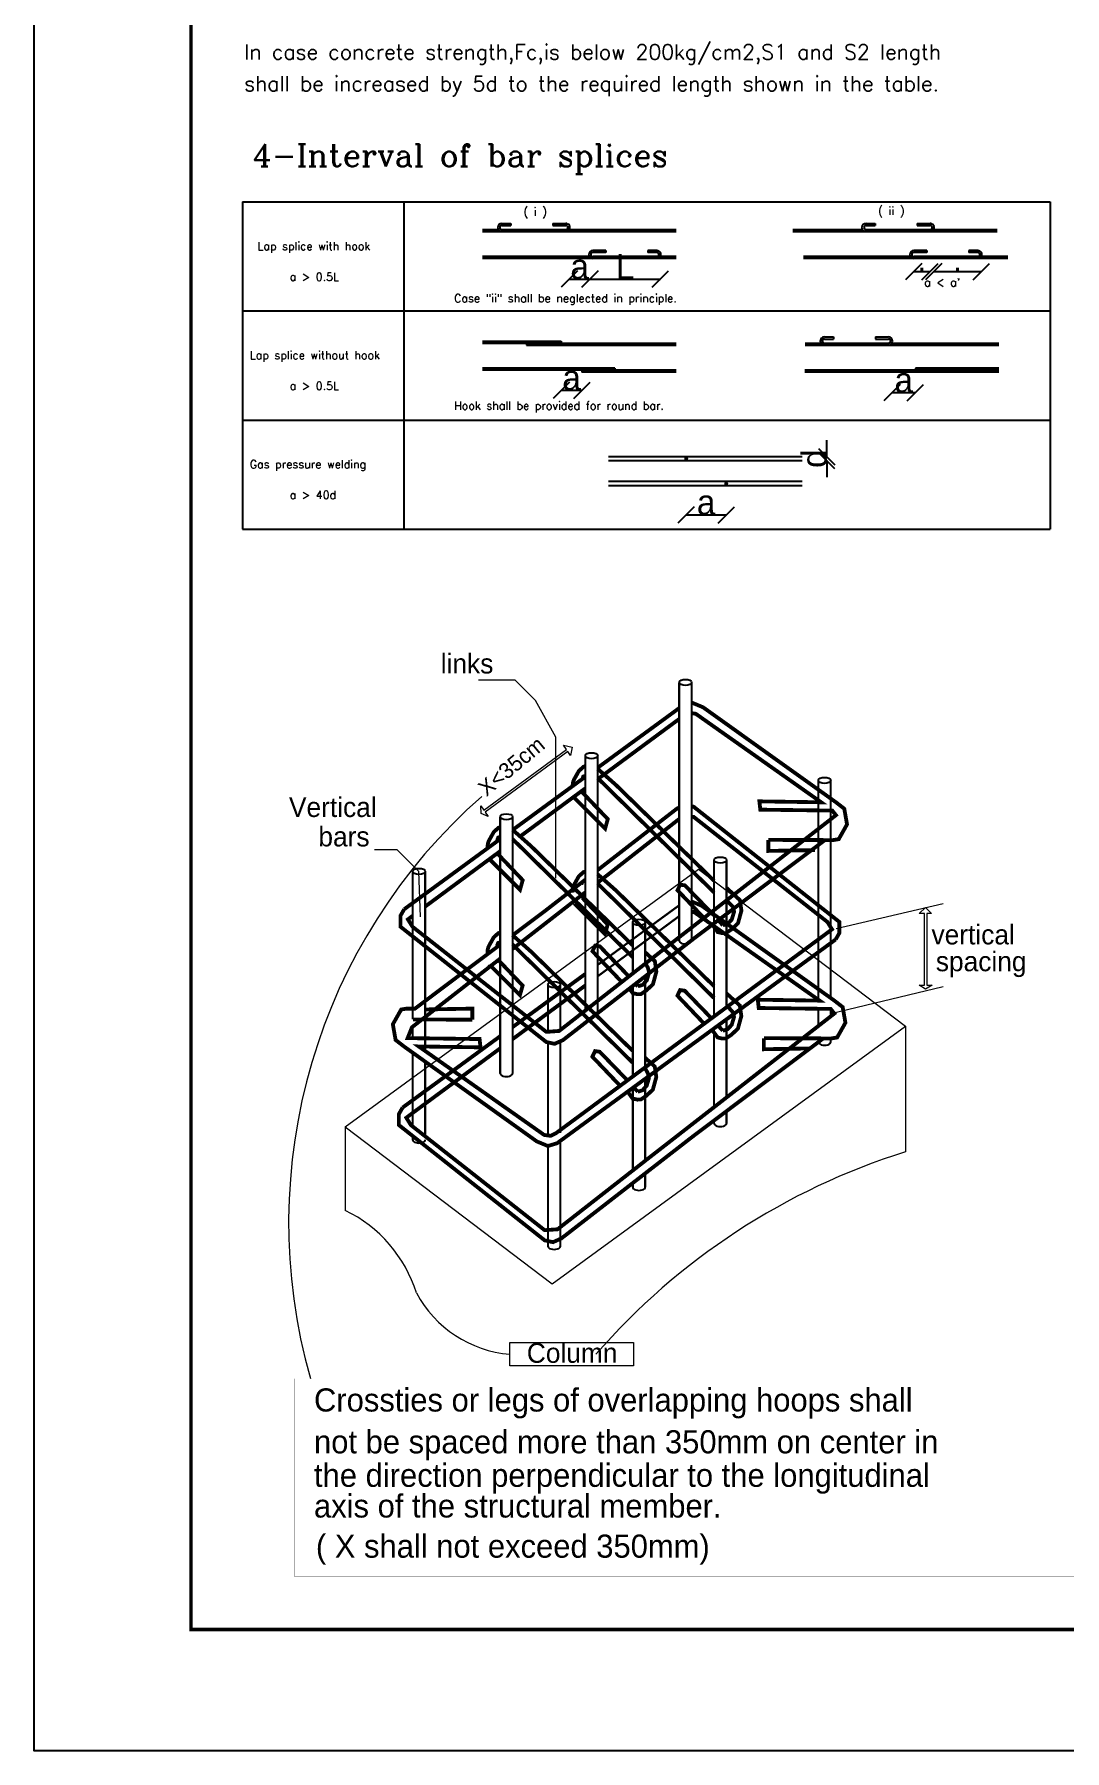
# Model space of a CAD drawing. Extents: x 166525 to 167198, y 178739 to 179747.
# Drawn here: x 167044.24 to 167054.55, y 179482.47 to 179499.63 of the extents above; entities that cross this region are included whole.
import ezdxf

# ---------------------------------------------------------------- set-up
doc = ezdxf.new("R2010")
doc.units = 0
doc.header["$MEASUREMENT"] = 0
doc.linetypes.add('AUSGEZOGEN', pattern=[0])
doc.layers.get('0').update_dxf_attribs({"linetype": 'CONTINUOUS'})
doc.layers.get('DEFPOINTS').update_dxf_attribs({"linetype": 'CONTINUOUS'})
for name, color, linetype in [('1', 7, 'CONTINUOUS'), ('CL', 7, 'AUSGEZOGEN'), ('COVER', 7, 'CONTINUOUS'), ('FRAM-TXT', 4, 'CONTINUOUS'), ('MHATCH', 8, 'CONTINUOUS'), ('outdim', 42, 'CONTINUOUS'), ('REBARS', 2, 'CONTINUOUS'), ('Steel', 2, 'CONTINUOUS'), ('TEXT', 7, 'CONTINUOUS')]:
    doc.layers.add(name, color=color, linetype=linetype)
doc.layers.add('LINE', color=8, linetype='CONTINUOUS', lineweight=9)
doc.layers.add('STIRRUP', color=1, linetype='CONTINUOUS', lineweight=25)
doc.styles.add('ROMANC', font='romanc', dxfattribs={"height": 30})
doc.styles.add('ROMANS', font='romans.shx')
doc.dimstyles.new('mais 1-100 plan', dxfattribs={"dimtxt": 0.25, "dimasz": 0.1635, "dimexe": 0.18, "dimexo": 0.0625, "dimgap": 0, "dimtad": 1, "dimzin": 0, "dimdsep": 46, "dimtxsty": 'Standard', "dimblk": 'OBLIQUE', "dimcen": 0, "dimse1": 1, "dimse2": 1, "dimclrd": 8, "dimclrt": 4, "dimadec": 0, "dimazin": 0, "dimtfac": 1, "dimtix": 1, "dimtofl": 0, "dimtmove": 0, "dimatfit": 3, "dimldrblk": 'OBLIQUE', "dimfxl": 0.18, "dimtolj": 1, "dimtzin": 0, "dimarcsym": 0})

# ---------------------------------------------------------------- blocks, each defined once
blk = doc.blocks.new('_OBLIQUE')
at = {"color": 0, "linetype": 'ByBlock'}
blk.add_line((-0.5, -0.5), (0.5, 0.5), dxfattribs=at)
blk = doc.blocks.new('*D1451')
at = {"color": 8, "linetype": 'Continuous', "lineweight": -2, "transparency": 16777216}
blk.add_line((167049.801, 179497.186), (167050.505, 179497.186), dxfattribs=at)
at = {"layer": 'DEFPOINTS', "color": 0, "linetype": 'Continuous', "transparency": 16777216}
for p in [(167049.801, 179497.349), (167050.505, 179497.299), (167050.505, 179497.186)]:
    blk.add_point(p, dxfattribs=at)
at = {"color": 8, "linetype": 'Continuous', "lineweight": -2, "transparency": 16777216, "xscale": 0.1635000000000001, "yscale": 0.1635000000000001, "zscale": 0.1635000000000001, "rotation": 180}
blk.add_blockref('_OBLIQUE', (167049.801, 179497.186), dxfattribs=at)
at = {"color": 8, "linetype": 'Continuous', "lineweight": -2, "transparency": 16777216, "xscale": 0.1635000000000001, "yscale": 0.1635000000000001, "zscale": 0.1635000000000001}
blk.add_blockref('_OBLIQUE', (167050.505, 179497.186), dxfattribs=at)
at = {"color": 4, "linetype": 'Continuous', "transparency": 16777216, "insert": (167050.153, 179497.311), "char_height": 0.25, "attachment_point": 5}
blk.add_mtext('\\A1;{L}', dxfattribs=at)
blk = doc.blocks.new('*D1452')
at = {"color": 8, "linetype": 'Continuous', "lineweight": -2, "transparency": 16777216}
blk.add_line((167049.514, 179496.075), (167049.72, 179496.075), dxfattribs=at)
at = {"layer": 'DEFPOINTS', "color": 0, "linetype": 'Continuous', "transparency": 16777216}
for p in [(167049.514, 179496.459), (167049.72, 179496.238), (167049.72, 179496.075)]:
    blk.add_point(p, dxfattribs=at)
at = {"color": 8, "linetype": 'Continuous', "lineweight": -2, "transparency": 16777216, "xscale": 0.1635000000000001, "yscale": 0.1635000000000001, "zscale": 0.1635000000000001, "rotation": 180}
blk.add_blockref('_OBLIQUE', (167049.514, 179496.075), dxfattribs=at)
at = {"color": 8, "linetype": 'Continuous', "lineweight": -2, "transparency": 16777216, "xscale": 0.1635000000000001, "yscale": 0.1635000000000001, "zscale": 0.1635000000000001}
blk.add_blockref('_OBLIQUE', (167049.72, 179496.075), dxfattribs=at)
at = {"color": 4, "linetype": 'Continuous', "transparency": 16777216, "insert": (167049.617, 179496.2), "char_height": 0.25, "attachment_point": 5}
blk.add_mtext('\\A1;{a}', dxfattribs=at)
blk = doc.blocks.new('*D1453')
at = {"color": 8, "linetype": 'Continuous', "lineweight": -2, "transparency": 16777216}
blk.add_line((167049.595, 179497.186), (167049.801, 179497.186), dxfattribs=at)
at = {"layer": 'DEFPOINTS', "color": 0, "linetype": 'Continuous', "transparency": 16777216}
for p in [(167049.595, 179497.57), (167049.801, 179497.349), (167049.801, 179497.186)]:
    blk.add_point(p, dxfattribs=at)
at = {"color": 8, "linetype": 'Continuous', "lineweight": -2, "transparency": 16777216, "xscale": 0.1635000000000001, "yscale": 0.1635000000000001, "zscale": 0.1635000000000001, "rotation": 180}
blk.add_blockref('_OBLIQUE', (167049.595, 179497.186), dxfattribs=at)
at = {"color": 8, "linetype": 'Continuous', "lineweight": -2, "transparency": 16777216, "xscale": 0.1635000000000001, "yscale": 0.1635000000000001, "zscale": 0.1635000000000001}
blk.add_blockref('_OBLIQUE', (167049.801, 179497.186), dxfattribs=at)
at = {"color": 4, "linetype": 'Continuous', "transparency": 16777216, "insert": (167049.698, 179497.311), "char_height": 0.25, "attachment_point": 5}
blk.add_mtext('\\A1;{a}', dxfattribs=at)
blk = doc.blocks.new('*D1454')
at = {"color": 8, "linetype": 'Continuous', "lineweight": -2, "transparency": 16777216}
blk.add_line((167050.763, 179494.828), (167051.164, 179494.828), dxfattribs=at)
at = {"layer": 'DEFPOINTS', "color": 0, "linetype": 'Continuous', "transparency": 16777216}
for p in [(167050.763, 179495.299), (167051.164, 179495.048), (167051.164, 179494.828)]:
    blk.add_point(p, dxfattribs=at)
at = {"color": 8, "linetype": 'Continuous', "lineweight": -2, "transparency": 16777216, "xscale": 0.1635000000000001, "yscale": 0.1635000000000001, "zscale": 0.1635000000000001, "rotation": 180}
blk.add_blockref('_OBLIQUE', (167050.763, 179494.828), dxfattribs=at)
at = {"color": 8, "linetype": 'Continuous', "lineweight": -2, "transparency": 16777216, "xscale": 0.1635000000000001, "yscale": 0.1635000000000001, "zscale": 0.1635000000000001}
blk.add_blockref('_OBLIQUE', (167051.164, 179494.828), dxfattribs=at)
at = {"color": 4, "linetype": 'Continuous', "transparency": 16777216, "insert": (167050.963, 179494.953), "char_height": 0.25, "attachment_point": 5}
blk.add_mtext('\\A1;{a}', dxfattribs=at)
blk = doc.blocks.new('*D1455')
at = {"color": 8, "linetype": 'Continuous', "lineweight": -2, "transparency": 16777216}
for p, q in [((167052.17, 179495.411), (167052.17, 179495.575)), ((167052.17, 179495.371), (167052.17, 179495.207))]:
    blk.add_line(p, q, dxfattribs=at)
at = {"layer": 'DEFPOINTS', "color": 0, "linetype": 'Continuous', "transparency": 16777216}
for p in [(167052.036, 179495.411), (167052.037, 179495.371), (167052.17, 179495.371)]:
    blk.add_point(p, dxfattribs=at)
at = {"color": 8, "linetype": 'Continuous', "lineweight": -2, "transparency": 16777216, "xscale": 0.1635000000000001, "yscale": 0.1635000000000001, "zscale": 0.1635000000000001}
for p, rotation in [((167052.17, 179495.411), 270), ((167052.17, 179495.371), 90)]:
    blk.add_blockref('_OBLIQUE', p, dxfattribs=dict(at, rotation=rotation))
at = {"color": 4, "linetype": 'Continuous', "transparency": 16777216, "insert": (167052.045, 179495.391), "char_height": 0.25, "attachment_point": 5, "rotation": 90}
blk.add_mtext('\\A1;{d}', dxfattribs=at)
blk = doc.blocks.new('*D1456')
at = {"color": 8, "linetype": 'Continuous', "lineweight": -2, "transparency": 16777216}
blk.add_line((167053.238, 179497.262), (167053.716, 179497.262), dxfattribs=at)
at = {"layer": 'DEFPOINTS', "color": 0, "linetype": 'Continuous', "transparency": 16777216}
for p in [(167053.716, 179497.411), (167053.238, 179497.391), (167053.716, 179497.262)]:
    blk.add_point(p, dxfattribs=at)
at = {"color": 8, "linetype": 'Continuous', "lineweight": -2, "transparency": 16777216, "xscale": 0.1635000000000001, "yscale": 0.1635000000000001, "zscale": 0.1635000000000001, "rotation": 180}
blk.add_blockref('_OBLIQUE', (167053.238, 179497.262), dxfattribs=at)
at = {"color": 8, "linetype": 'Continuous', "lineweight": -2, "transparency": 16777216, "xscale": 0.1635000000000001, "yscale": 0.1635000000000001, "zscale": 0.1635000000000001}
blk.add_blockref('_OBLIQUE', (167053.716, 179497.262), dxfattribs=at)
at = {"color": 4, "linetype": 'Continuous', "transparency": 16777216, "insert": (167053.477, 179497.387), "char_height": 0.25, "attachment_point": 5}
blk.add_mtext('\\A1;{.}', dxfattribs=at)
blk = doc.blocks.new('*D1457')
at = {"color": 8, "linetype": 'Continuous', "lineweight": -2, "transparency": 16777216}
blk.add_line((167052.822, 179496.051), (167053.056, 179496.051), dxfattribs=at)
at = {"layer": 'DEFPOINTS', "color": 0, "linetype": 'Continuous', "transparency": 16777216}
for p in [(167052.822, 179496.435), (167053.056, 179496.184), (167053.056, 179496.051)]:
    blk.add_point(p, dxfattribs=at)
at = {"color": 8, "linetype": 'Continuous', "lineweight": -2, "transparency": 16777216, "xscale": 0.1635000000000001, "yscale": 0.1635000000000001, "zscale": 0.1635000000000001, "rotation": 180}
blk.add_blockref('_OBLIQUE', (167052.822, 179496.051), dxfattribs=at)
at = {"color": 8, "linetype": 'Continuous', "lineweight": -2, "transparency": 16777216, "xscale": 0.1635000000000001, "yscale": 0.1635000000000001, "zscale": 0.1635000000000001}
blk.add_blockref('_OBLIQUE', (167053.056, 179496.051), dxfattribs=at)
at = {"color": 4, "linetype": 'Continuous', "transparency": 16777216, "insert": (167052.939, 179496.176), "char_height": 0.25, "attachment_point": 5}
blk.add_mtext('\\A1;{a}', dxfattribs=at)
blk = doc.blocks.new('*D1458')
at = {"color": 8, "linetype": 'Continuous', "lineweight": -2, "transparency": 16777216}
blk.add_line((167053.039, 179497.262), (167053.203, 179497.262), dxfattribs=at)
at = {"layer": 'DEFPOINTS', "color": 0, "linetype": 'Continuous', "transparency": 16777216}
for p in [(167053.203, 179497.682), (167053.039, 179497.411), (167053.203, 179497.262)]:
    blk.add_point(p, dxfattribs=at)
at = {"color": 8, "linetype": 'Continuous', "lineweight": -2, "transparency": 16777216, "xscale": 0.1635000000000001, "yscale": 0.1635000000000001, "zscale": 0.1635000000000001, "rotation": 180}
blk.add_blockref('_OBLIQUE', (167053.039, 179497.262), dxfattribs=at)
at = {"color": 8, "linetype": 'Continuous', "lineweight": -2, "transparency": 16777216, "xscale": 0.1635000000000001, "yscale": 0.1635000000000001, "zscale": 0.1635000000000001}
blk.add_blockref('_OBLIQUE', (167053.203, 179497.262), dxfattribs=at)
at = {"color": 4, "linetype": 'Continuous', "transparency": 16777216, "insert": (167053.121, 179497.387), "char_height": 0.25, "attachment_point": 5}
blk.add_mtext('\\A1;{.}', dxfattribs=at)

msp = doc.modelspace()

# ---------------------------------------------------------------- linework, layer by layer
at = {"layer": '1', "color": 7}
for p, q in [((167046.32495, 179497.95806), (167054.40462, 179497.95806)), ((167046.32495, 179497.95806), (167046.32495, 179494.6858)), ((167047.94089, 179497.95806), (167047.94089, 179494.6858)), ((167054.40462, 179497.95806), (167054.40462, 179494.6858)), ((167046.32495, 179496.86731), (167054.40462, 179496.86731)), ((167046.32495, 179495.77655), (167054.40462, 179495.77655)), ((167046.32495, 179494.6858), (167054.40462, 179494.6858))]:
    msp.add_line(p, q, dxfattribs=at)
at = {"layer": '1'}
for p, q in [((167048.91866, 179497.74253), (167049.0096, 179497.74253)), ((167049.0096, 179497.74253), (167049.0096, 179497.72233)), ((167049.42897, 179497.74253), (167049.42897, 179497.72233)), ((167049.42897, 179497.74253), (167049.56004, 179497.74253)), ((167052.5621, 179497.74253), (167052.65304, 179497.74253)), ((167052.65304, 179497.74253), (167052.65304, 179497.72233)), ((167053.07241, 179497.74253), (167053.20348, 179497.74253)), ((167053.07241, 179497.74253), (167053.07241, 179497.72233)), ((167048.72672, 179497.68193), (167048.88367, 179497.68193)), ((167048.72672, 179497.66173), (167050.66405, 179497.66173)), ((167048.91866, 179497.72233), (167049.0096, 179497.72233)), ((167048.91866, 179497.68193), (167050.66405, 179497.68193)), ((167049.42897, 179497.72233), (167049.56004, 179497.72233)), ((167051.82915, 179497.68193), (167052.52711, 179497.68193)), ((167051.82915, 179497.66173), (167053.87456, 179497.66173)), ((167052.5621, 179497.72233), (167052.65304, 179497.72233)), ((167052.5621, 179497.68193), (167053.87456, 179497.68193)), ((167053.07241, 179497.72233), (167053.20348, 179497.72233)), ((167049.79394, 179497.41113), (167048.72492, 179497.41113)), ((167049.96, 179497.47172), (167049.82893, 179497.47172)), ((167049.96, 179497.45153), (167049.82893, 179497.45153)), ((167050.47031, 179497.41113), (167049.82893, 179497.41113)), ((167049.96, 179497.47172), (167049.96, 179497.45153)), ((167050.47031, 179497.47172), (167050.37938, 179497.47172)), ((167050.37938, 179497.47172), (167050.37938, 179497.45153)), ((167050.47031, 179497.45153), (167050.37938, 179497.45153)), ((167050.66225, 179497.41113), (167050.47031, 179497.41113)), ((167053.00445, 179497.41113), (167051.93543, 179497.41113)), ((167053.17051, 179497.47172), (167053.03943, 179497.47172)), ((167053.17051, 179497.45153), (167053.03943, 179497.45153)), ((167053.68082, 179497.41113), (167053.03943, 179497.41113)), ((167053.17051, 179497.47172), (167053.17051, 179497.45153)), ((167053.58988, 179497.47172), (167053.58988, 179497.45153)), ((167053.68082, 179497.47172), (167053.58988, 179497.47172)), ((167053.68082, 179497.45153), (167053.58988, 179497.45153)), ((167053.98083, 179497.41113), (167053.68082, 179497.41113)), ((167050.66225, 179497.39093), (167048.72492, 179497.39093)), ((167053.98083, 179497.39093), (167051.93543, 179497.39093)), ((167048.72672, 179496.56682), (167049.51407, 179496.56682)), ((167048.72672, 179496.54662), (167050.66405, 179496.54662)), ((167049.16489, 179496.54662), (167049.16489, 179496.52643)), ((167049.51407, 179496.56682), (167049.51407, 179496.54662)), ((167051.95349, 179496.54662), (167052.78682, 179496.54662)), ((167052.14543, 179496.60722), (167052.23637, 179496.60722)), ((167052.14543, 179496.58702), (167052.23637, 179496.58702)), ((167052.23637, 179496.60722), (167052.23637, 179496.58702)), ((167052.65574, 179496.60722), (167052.78682, 179496.60722)), ((167052.65574, 179496.60722), (167052.65574, 179496.58702)), ((167052.65574, 179496.58702), (167052.78682, 179496.58702)), ((167052.82181, 179496.54662), (167053.89083, 179496.54662)), ((167049.16489, 179496.52643), (167050.66405, 179496.52643)), ((167051.95349, 179496.52643), (167053.89083, 179496.52643)), ((167050.04922, 179496.29602), (167048.72492, 179496.29602)), ((167050.66225, 179496.27582), (167048.72492, 179496.27582)), ((167049.71902, 179496.27582), (167049.71902, 179496.25562)), ((167050.66225, 179496.25562), (167049.71902, 179496.25562)), ((167050.04922, 179496.29602), (167050.04922, 179496.27582)), ((167053.88903, 179496.27582), (167051.9517, 179496.27582)), ((167053.88903, 179496.25562), (167051.9517, 179496.25562)), ((167053.88903, 179496.29602), (167053.0557, 179496.29602)), ((167053.0557, 179496.29602), (167053.0557, 179496.27582)), ((167049.9867, 179495.41132), (167051.92223, 179495.41132)), ((167051.92223, 179495.12031), (167049.9849, 179495.12031))]:
    msp.add_line(p, q, dxfattribs=at)
for centre, radius, start, end in [((167048.91866, 179497.70213), 0.0404, 90, 270), ((167049.56004, 179497.70213), 0.0404, 330, 90), ((167052.5621, 179497.70213), 0.0404, 90, 270), ((167053.20348, 179497.70213), 0.0404, 330, 90), ((167048.91866, 179497.70213), 0.0202, 90, 270), ((167049.56004, 179497.70213), 0.0202, 270, 90), ((167052.5621, 179497.70213), 0.0202, 90, 270), ((167053.20348, 179497.70213), 0.0202, 270, 90), ((167049.82893, 179497.43133), 0.0404, 90, 270), ((167049.82893, 179497.43133), 0.0202, 90, 270), ((167050.47031, 179497.43133), 0.0404, 330, 90), ((167050.47031, 179497.43133), 0.0202, 270, 90), ((167053.03943, 179497.43133), 0.0404, 90, 270), ((167053.03943, 179497.43133), 0.0202, 90, 270), ((167053.68082, 179497.43133), 0.0404, 330, 90), ((167053.68082, 179497.43133), 0.0202, 270, 90), ((167052.14543, 179496.56682), 0.0404, 90, 210), ((167052.14543, 179496.56682), 0.0202, 90, 270), ((167052.78682, 179496.56682), 0.0404, 270, 90), ((167052.78682, 179496.56682), 0.0202, 270, 90)]:
    msp.add_arc(centre, radius, start, end, dxfattribs=at)
at = {"layer": 'COVER', "flags": 128}
msp.add_lwpolyline([(167044.24362, 179524.7939), (167104.16487, 179524.7939), (167104.16487, 179482.4714), (167044.24362, 179482.4714)], close=True, dxfattribs=at)
at = {"layer": 'LINE', "lineweight": 0}
for p, q in [((167047.87172, 179491.48008), (167047.64546, 179491.48008)), ((167048.09058, 179491.26382), (167047.87172, 179491.48008)), ((167047.35395, 179488.71028), (167050.88814, 179491.28497)), ((167048.10605, 179490.81018), (167048.09058, 179491.26382)), ((167050.88814, 179491.28497), (167052.95676, 179489.71545)), ((167052.26514, 179490.69354), (167053.33437, 179490.94309)), ((167052.20857, 179489.84264), (167053.33437, 179490.11144)), ((167049.42256, 179487.14076), (167052.95676, 179489.71545)), ((167052.95805, 179489.71655), (167052.95805, 179488.46028)), ((167047.35395, 179488.71028), (167047.35395, 179487.87329)), ((167047.35395, 179488.71028), (167049.42256, 179487.14076))]:
    msp.add_line(p, q, dxfattribs=at)
for points in [[(167049.45915, 179491.19671), (167049.45915, 179492.6067), (167049.25532, 179492.97318), (167049.05148, 179493.17718), (167048.68458, 179493.17718)], [(167049.57838, 179492.46176), (167048.75233, 179491.85561), (167048.78158, 179491.81148), (167048.71237, 179491.84377), (167048.71059, 179491.91858), (167048.73984, 179491.87445), (167049.5674, 179492.4816), (167049.53715, 179492.52725), (167049.62146, 179492.50496), (167049.60614, 179492.42316), (167049.57838, 179492.46176)], [(167053.16933, 179490.84195), (167053.16992, 179490.12648), (167053.22286, 179490.12654), (167053.15775, 179490.08662), (167053.09437, 179490.12641), (167053.14731, 179490.12646), (167053.14673, 179490.84373), (167053.09197, 179490.84368), (167053.15706, 179490.90171), (167053.21685, 179490.84381), (167053.16933, 179490.84195)]]:
    msp.add_lwpolyline(points, dxfattribs=at)
msp.add_lwpolyline([(167048.99982, 179486.5534), (167050.23573, 179486.5534), (167050.23573, 179486.31812), (167048.99982, 179486.31812)], close=True, dxfattribs=at)
at = {"layer": 'LINE', "lineweight": 0, "const_width": 0.00109}
msp.add_lwpolyline([(167046.8492, 179486.19192), (167056.73253, 179486.19192), (167056.73253, 179484.20919), (167046.8492, 179484.20919)], close=True, dxfattribs=at)
at = {"layer": 'LINE', "lineweight": 0}
for centre, radius, start, end in [((167052.46698, 179487.74715), 5.67943, 131.29644, 195.892627), ((167055.00422, 179481.94835), 6.82584, 107.44371, 138.896981), ((167046.75205, 179486.63452), 1.37725, 17.474652, 64.085625), ((167049.09506, 179487.59966), 1.16779, 208.185045, 265.321691)]:
    msp.add_arc(centre, radius, start, end, dxfattribs=at)
at = {"layer": 'MHATCH', "const_width": 0.03562, "flags": 128}
msp.add_lwpolyline([(167045.81112, 179523.58265), (167102.59737, 179523.58265), (167102.59737, 179483.68265), (167045.81112, 179483.68265)], close=True, dxfattribs=at)
at = {"layer": 'REBARS', "const_width": 0.02152}
for points in [[(167050.69368, 179493.15134), (167050.69368, 179491.35388)], [(167050.69368, 179493.15134), (167050.69368, 179490.56769)], [(167050.81797, 179493.15134), (167050.81797, 179491.35388)], [(167050.81797, 179493.15134), (167050.81797, 179490.56769)], [(167049.75389, 179492.418), (167049.75389, 179490.63703)], [(167049.75389, 179492.418), (167049.75389, 179489.85084)], [(167049.87818, 179492.418), (167049.87818, 179490.63703)], [(167049.87818, 179492.418), (167049.87818, 179489.85084)], [(167052.08494, 179492.17139), (167052.08494, 179490.34095)], [(167052.08494, 179492.17139), (167052.08494, 179489.95672)], [(167052.20923, 179492.17139), (167052.20923, 179490.34095)], [(167052.20923, 179492.17139), (167052.20923, 179489.99736)], [(167048.90319, 179491.80788), (167048.90319, 179490.02691)], [(167048.90319, 179491.80788), (167048.90319, 179489.24073)], [(167049.02747, 179491.80788), (167049.02747, 179490.02691)], [(167049.02747, 179491.80788), (167049.02747, 179489.24073)], [(167051.04244, 179491.37488), (167051.04244, 179489.80052)], [(167051.04244, 179491.37488), (167051.04244, 179489.80052)], [(167051.16672, 179491.37488), (167051.16672, 179489.89365)], [(167051.16672, 179491.37488), (167051.16672, 179489.89365)], [(167048.02843, 179491.26224), (167048.02843, 179489.78309)], [(167048.15272, 179491.26224), (167048.15272, 179489.78261)], [(167049.62851, 179491.0524), (167049.62865, 179491.05413)], [(167049.75702, 179491.16555), (167049.73304, 179491.15793), (167049.72189, 179491.12955)], [(167049.87818, 179490.32855), (167050.69368, 179490.92482)], [(167049.87818, 179490.21431), (167050.69368, 179490.81644)], [(167050.22916, 179490.75269), (167050.22916, 179490.24333)], [(167050.22916, 179490.75269), (167050.22916, 179490.24333)], [(167050.35344, 179490.75269), (167050.35344, 179490.34046)], [(167050.35344, 179490.75269), (167050.35344, 179490.34046)], [(167050.35344, 179490.21452), (167050.35344, 179489.28421)], [(167050.35344, 179490.21452), (167050.35344, 179489.28421)], [(167049.38081, 179490.12929), (167049.38081, 179489.66023)], [(167049.38081, 179490.12929), (167049.38081, 179489.66023)], [(167049.50509, 179490.12929), (167049.50509, 179489.67746)], [(167049.50509, 179490.12929), (167049.50509, 179489.67746)], [(167050.22916, 179490.11813), (167050.22916, 179489.2126)], [(167050.22916, 179490.11813), (167050.22916, 179489.2126)], [(167052.08494, 179489.89006), (167052.08494, 179489.71744)], [(167052.20923, 179489.88765), (167052.20923, 179489.81416)], [(167048.02843, 179489.71105), (167048.02843, 179489.59572)], [(167048.15272, 179489.80777), (167048.15272, 179489.46771)], [(167051.04244, 179489.69358), (167051.04244, 179488.90613)], [(167051.04244, 179489.69358), (167051.04244, 179489.52795)], [(167051.16672, 179489.78445), (167051.16672, 179489.00285)], [(167051.16672, 179489.78445), (167051.16672, 179489.52795)], [(167049.38081, 179489.55392), (167049.38081, 179488.62291)], [(167049.38081, 179489.55392), (167049.38081, 179488.62291)], [(167049.50509, 179489.5649), (167049.50509, 179488.64849)], [(167049.50509, 179489.5649), (167049.50509, 179488.64849)], [(167052.08494, 179489.55604), (167052.08494, 179489.55476)], [(167052.20923, 179489.59345), (167052.20923, 179489.55476)], [(167048.02843, 179489.45042), (167048.02843, 179488.71247)], [(167048.15272, 179489.36159), (167048.15272, 179488.61484)], [(167050.35344, 179489.18981), (167050.35344, 179488.36975)], [(167050.35344, 179489.18981), (167050.35344, 179488.88927)], [(167050.22916, 179489.09893), (167050.22916, 179488.27262)], [(167050.22916, 179489.09893), (167050.22916, 179488.88927)], [(167051.16672, 179488.86633), (167051.16672, 179488.74177)], [(167051.04244, 179488.77298), (167051.04244, 179488.74177)], [(167048.02843, 179488.61756), (167048.02843, 179488.57567)], [(167049.38081, 179488.51801), (167049.38081, 179488.29885)], [(167049.38081, 179488.51801), (167049.38081, 179487.51266)], [(167049.50509, 179488.56952), (167049.50509, 179488.29885)], [(167049.50509, 179488.56952), (167049.50509, 179487.51266)], [(167050.22916, 179488.14732), (167050.22916, 179488.10309)], [(167050.35344, 179488.24371), (167050.35344, 179488.10309)]]:
    msp.add_lwpolyline(points, dxfattribs=at)
at = {"layer": 'REBARS'}
for centre in [(167050.75582, 179493.15293), (167050.75582, 179493.15293), (167049.81603, 179492.41959), (167049.81603, 179492.41959), (167052.14708, 179492.17297), (167052.14708, 179492.17297), (167048.96533, 179491.80947), (167048.96533, 179491.80947), (167051.10458, 179491.37647), (167051.10458, 179491.37647), (167048.09058, 179491.26382), (167050.2913, 179490.75428), (167050.2913, 179490.75428), (167049.44295, 179490.13088), (167049.44295, 179490.13088)]:
    msp.add_ellipse(centre, major_axis=(-0.06223, 0), ratio=0.48837163, dxfattribs=at)
for centre in [(167050.75582, 179490.56928), (167049.85861, 179489.88433), (167052.14708, 179489.55635), (167048.96533, 179489.24231), (167051.10458, 179488.74335), (167048.09058, 179488.57726), (167050.2913, 179488.10467), (167049.44295, 179487.51425)]:
    msp.add_ellipse(centre, major_axis=(-0.06223, 0), ratio=0.48837163, start_param=6.23092457, end_param=9.4770387, dxfattribs=at)
at = {"layer": 'Steel'}
for p, q in [((167049.9867, 179495.37092), (167051.92403, 179495.37092)), ((167051.92223, 179495.16071), (167049.9849, 179495.16071))]:
    msp.add_line(p, q, dxfattribs=at)
at = {"layer": 'Steel', "const_width": 0.0202}
for points in [[(167050.75334, 179495.39112, 1), (167050.77354, 179495.39112, 1)], [(167051.15344, 179495.14051, 1), (167051.17364, 179495.14051, 1)]]:
    msp.add_lwpolyline(points, format="xyb", close=True, dxfattribs=at)
at = {"layer": 'STIRRUP', "lineweight": 0, "const_width": 0.03825}
for points in [[(167050.81797, 179492.94916), (167050.82204, 179492.95038), (167050.93277, 179492.90428), (167052.26149, 179491.95468), (167052.34454, 179491.89014), (167052.37222, 179491.73341), (167052.28918, 179491.5859), (167052.23381, 179491.57668), (167052.15077, 179491.57668), (167050.84972, 179490.59942), (167049.53022, 179489.57606), (167049.44717, 179489.53918), (167049.36413, 179489.55762), (167047.90622, 179490.71005), (167047.90622, 179490.82069), (167047.94313, 179490.88522)], [(167050.81797, 179492.8456), (167050.85895, 179492.83975), (167052.11386, 179491.95468), (167051.49563, 179491.9639), (167051.50486, 179491.88092), (167052.22458, 179491.8717), (167052.26149, 179491.82561), (167050.42527, 179490.39659), (167049.49331, 179489.66826), (167049.36413, 179489.65904), (167048.02617, 179490.71005), (167047.98004, 179490.78381), (167048.01695, 179490.81147)], [(167049.87818, 179492.30007), (167050.69368, 179492.89634)], [(167049.87818, 179492.18572), (167050.69368, 179492.78785)], [(167049.87818, 179492.28971), (167050.06385, 179492.12498), (167051.04244, 179491.16982)], [(167049.02747, 179491.67806), (167049.75389, 179492.20919)], [(167049.1022, 179491.61277), (167049.75389, 179492.09395)], [(167049.62946, 179492.10632), (167049.6296, 179492.10806)], [(167049.72423, 179492.05404), (167049.97928, 179491.78612), (167049.95226, 179491.6906), (167049.651, 179491.99223), (167049.64844, 179491.99809)], [(167049.75796, 179492.21947), (167049.73398, 179492.21185), (167049.72284, 179492.18348)], [(167051.04244, 179491.05214), (167049.87818, 179492.19702)], [(167049.87818, 179491.27667), (167050.67158, 179491.89201), (167050.69368, 179491.90183)], [(167050.81797, 179491.91483), (167050.83768, 179491.91045), (167052.29558, 179490.75802), (167052.29558, 179490.64739), (167052.25868, 179490.58285)], [(167049.87818, 179491.15091), (167050.69368, 179491.78824)], [(167050.81797, 179491.80763), (167050.83768, 179491.80904), (167052.17563, 179490.75802), (167052.22177, 179490.68427), (167052.18486, 179490.65661)], [(167047.94313, 179490.88522), (167048.90319, 179491.58719)], [(167048.90726, 179491.60936), (167048.88328, 179491.60173), (167048.87213, 179491.57336)], [(167049.02747, 179491.67959), (167049.21315, 179491.51487), (167050.22916, 179490.52318)], [(167050.22916, 179490.40522), (167049.02747, 179491.5869)], [(167051.58492, 179491.57889), (167052.17933, 179491.57657)], [(167052.051, 179491.4767), (167051.58492, 179491.46826), (167051.58492, 179491.57889)], [(167048.15272, 179490.91172), (167048.90319, 179491.46583)], [(167048.77875, 179491.4962), (167048.77889, 179491.49794)], [(167048.87352, 179491.44393), (167049.12857, 179491.176), (167049.10155, 179491.08049), (167048.80029, 179491.38211), (167048.79774, 179491.38797)], [(167049.87723, 179491.23579), (167050.0629, 179491.07106), (167051.04244, 179490.11497)], [(167049.02747, 179490.62483), (167049.35208, 179490.86866), (167049.75389, 179491.18028)], [(167049.02747, 179490.48853), (167049.75389, 179491.05386)], [(167051.04244, 179489.99728), (167049.87723, 179491.14309)], [(167050.96988, 179490.7675), (167050.67674, 179491.07497), (167050.70323, 179491.13073), (167050.75043, 179491.124), (167051.02847, 179490.83672), (167051.04091, 179490.82301)], [(167051.16672, 179491.09865), (167051.30098, 179490.97638), (167051.31597, 179490.87093), (167051.282, 179490.74605), (167051.21892, 179490.68565), (167051.16081, 179490.64623), (167051.12522, 179490.64578), (167051.07901, 179490.65671), (167051.02482, 179490.73095)], [(167050.81797, 179490.96218), (167050.91675, 179490.92105), (167052.24548, 179489.97145), (167052.32852, 179489.90691), (167052.35621, 179489.75018), (167052.27316, 179489.60267), (167052.2178, 179489.59345), (167052.13475, 179489.59345), (167050.8337, 179488.61619), (167049.5142, 179487.59283), (167049.43116, 179487.55595), (167049.34811, 179487.57439), (167047.8902, 179488.72682), (167047.8902, 179488.83746), (167047.92711, 179488.90199)], [(167050.81797, 179490.86008), (167050.84293, 179490.85652), (167052.09784, 179489.97145), (167051.47961, 179489.98067), (167051.48884, 179489.89769), (167052.20857, 179489.88847), (167052.24548, 179489.84238), (167050.40925, 179488.41336), (167049.4773, 179487.68502), (167049.34811, 179487.67581), (167048.01016, 179488.72682), (167047.96402, 179488.80058), (167048.00093, 179488.82824)], [(167049.72328, 179491.00012), (167049.97833, 179490.73219), (167049.95131, 179490.63668), (167049.65005, 179490.93831), (167049.64749, 179490.94416)], [(167051.13048, 179490.72429), (167051.17844, 179490.73953), (167051.21975, 179490.78292), (167051.2428, 179490.86165), (167051.23172, 179490.90858), (167051.16672, 179490.97362)], [(167048.01695, 179490.81147), (167048.02843, 179490.81995)], [(167051.08406, 179490.77544), (167051.13048, 179490.72429)], [(167052.25868, 179490.58285), (167049.47204, 179488.54535), (167049.37977, 179488.5177), (167049.26904, 179488.56379), (167047.94031, 179489.5134), (167047.85727, 179489.57793), (167047.82958, 179489.73466), (167047.91263, 179489.88217), (167047.96799, 179489.89139), (167048.05104, 179489.89139), (167048.90319, 179490.53147)], [(167052.18486, 179490.65661), (167049.46281, 179488.64677), (167049.40745, 179488.61911), (167049.34286, 179488.62833), (167048.08795, 179489.5134), (167048.70617, 179489.50418), (167048.69695, 179489.58715), (167047.97722, 179489.59637), (167048.02059, 179489.70495), (167048.90319, 179490.39181)], [(167048.90631, 179490.55543), (167048.88233, 179490.54781), (167048.87119, 179490.51943)], [(167049.02652, 179490.62567), (167049.2122, 179490.46094), (167050.22821, 179489.46925)], [(167050.22821, 179489.3513), (167049.02652, 179490.53297)], [(167050.11917, 179490.15738), (167049.82603, 179490.46485), (167049.85252, 179490.52061), (167049.89972, 179490.51388), (167050.17776, 179490.2266), (167050.1902, 179490.21289)], [(167048.77781, 179490.44228), (167048.77795, 179490.44401)], [(167048.87258, 179490.39), (167049.12763, 179490.12207), (167049.1006, 179490.02656), (167048.79935, 179490.32819), (167048.79679, 179490.33404)], [(167050.35344, 179490.45445), (167050.45028, 179490.36626), (167050.46526, 179490.26081), (167050.43129, 179490.13593), (167050.36822, 179490.07553), (167050.31011, 179490.03611), (167050.27452, 179490.03566), (167050.22831, 179490.04659), (167050.20486, 179490.07872)], [(167050.27977, 179490.11417), (167050.32773, 179490.12941), (167050.36905, 179490.1728), (167050.3921, 179490.25153), (167050.38102, 179490.29846), (167050.35634, 179490.34417)], [(167049.02747, 179489.70654), (167049.75389, 179490.23767)], [(167049.02747, 179489.58619), (167049.75389, 179490.12254)], [(167050.25676, 179490.13954), (167050.27977, 179490.11417)], [(167050.94361, 179489.74013), (167050.67579, 179490.02104), (167050.70228, 179490.0768), (167050.74948, 179490.07007), (167051.01664, 179489.79404)], [(167051.16672, 179490.04386), (167051.30004, 179489.92245), (167051.31502, 179489.81701), (167051.28105, 179489.69213), (167051.21798, 179489.63172), (167051.15986, 179489.5923), (167051.12427, 179489.59186), (167051.07807, 179489.60278), (167051.02246, 179489.67897)], [(167048.15864, 179489.88295), (167048.62471, 179489.89139), (167048.62471, 179489.78076)], [(167051.12953, 179489.67036), (167051.17749, 179489.6856), (167051.2188, 179489.729), (167051.24186, 179489.80773), (167051.23078, 179489.85465), (167051.16672, 179489.92695)], [(167048.62471, 179489.78076), (167048.03031, 179489.78308)], [(167051.08862, 179489.71546), (167051.12953, 179489.67036)], [(167047.92711, 179488.90199), (167048.90319, 179489.61566)], [(167048.00093, 179488.82824), (167048.90319, 179489.49442)], [(167051.54034, 179489.59577), (167052.13475, 179489.59345)], [(167052.00642, 179489.49358), (167051.54034, 179489.48514), (167051.54034, 179489.59577)], [(167050.10298, 179489.11944), (167049.82508, 179489.41092), (167049.85158, 179489.46669), (167049.89878, 179489.45995), (167050.17609, 179489.17342)], [(167050.35249, 179489.40052), (167050.44933, 179489.31233), (167050.46432, 179489.20689), (167050.43035, 179489.08201), (167050.36727, 179489.02161), (167050.30916, 179488.98218), (167050.27357, 179488.98174), (167050.22736, 179488.99267), (167050.17741, 179489.0611)], [(167050.27883, 179489.06024), (167050.32679, 179489.07548), (167050.3681, 179489.11888), (167050.39115, 179489.19761), (167050.38007, 179489.24453), (167050.3554, 179489.29024)], [(167050.23791, 179489.10534), (167050.27883, 179489.06024)]]:
    msp.add_lwpolyline(points, dxfattribs=at)
for points in [[(167049.75255, 179492.31571), (167049.73481, 179492.30913), (167049.6893, 179492.26673), (167049.64326, 179492.18457, 0.15704157), (167049.62946, 179492.10632)], [(167048.90185, 179491.70559), (167048.8841, 179491.69901), (167048.83859, 179491.65661), (167048.79255, 179491.57445, 0.15704157), (167048.77875, 179491.4962)], [(167049.75161, 179491.26179), (167049.73386, 179491.25521), (167049.68835, 179491.2128), (167049.64231, 179491.13065, 0.15704157), (167049.62851, 179491.0524)], [(167048.9009, 179490.65167), (167048.88316, 179490.64509), (167048.83765, 179490.60268), (167048.7916, 179490.52053, 0.15704157), (167048.77781, 179490.44228)]]:
    msp.add_lwpolyline(points, format="xyb", dxfattribs=at)

# ---------------------------------------------------------------- texts
at = {"layer": 'CL', "color": 7, "style": 'ROMANC'}
msp.add_text('4-Interval of bar splices', height=0.2237797, dxfattribs=at).set_placement((167046.42709, 179498.31159))
at = {"layer": 'FRAM-TXT', "linetype": 'Continuous'}
for s, height, p in [('links', 0.196729, (167048.30856, 179493.24279, -40.74612)), ('Vertical', 0.196729, (167046.79047, 179491.80745, -40.74612)), ('bars', 0.196729, (167047.0849, 179491.5133, -40.74612)), ('vertical ', 0.196729, (167053.21726, 179490.53343, 3023.9032)), ('spacing', 0.196729, (167053.26053, 179490.26521, 3023.9032)), ('Column', 0.196729, (167049.16962, 179486.34975, -40.74612)), ('Crossties or legs of overlapping hoops shall', 0.2314463, (167047.04092, 179485.86266, 124.56314)), ('not be spaced more than 350mm on center in ', 0.2314463, (167047.04092, 179485.44427, 124.56314)), ('the direction perpendicular to the longitudinal', 0.2314463, (167047.04092, 179485.10955, 124.56314)), ('axis of the structural member.', 0.2314463, (167047.04092, 179484.80273, 124.56314)), ('( X shall not exceed 350mm)', 0.2314463, (167047.05986, 179484.40098, 124.56314))]:
    msp.add_text(s, height=height, dxfattribs=at).set_placement(p)
msp.add_text('X<35cm', height=0.157384, rotation=39.699265, dxfattribs=at).set_placement((167048.76613, 179492.00628, -32.59689))
at = {"layer": 'outdim', "style": 'ROMANS'}
msp.add_text("a < a'", height=0.080797, dxfattribs=at).set_placement((167053.14452, 179497.11307))
at = {"layer": 'TEXT', "style": 'ROMANS'}
for s, height, p in [('In case concrete strength,Fc,is below 200kg/cm2,S1 and S2 length', 0.1497115, (167046.34361, 179499.3825)), ('shall be increased by 5d to the required length shown in the table.', 0.1497115, (167046.34361, 179499.06585)), ('( i )', 0.080797, (167049.1341, 179497.82046)), ('( ii )', 0.080797, (167052.68355, 179497.82891)), ('Lap splice with hook', 0.0807967, (167046.47585, 179497.47605)), ('a > 0.5L', 0.080797, (167046.79853, 179497.16921)), ('Case "ii" shall be neglected in principle.', 0.0807967, (167048.44265, 179496.95442)), ('Lap splice without hook', 0.0807967, (167046.39902, 179496.38529)), ('a > 0.5L', 0.080797, (167046.79853, 179496.07845)), ('Hook shall be provided for round bar.', 0.0807967, (167048.44265, 179495.88048)), ('Gas pressure welding', 0.0807967, (167046.39902, 179495.29454)), ('a > 40d', 0.080797, (167046.79853, 179494.9877))]:
    msp.add_text(s, height=height, dxfattribs=at).set_placement(p)

# ---------------------------------------------------------------- dimensions: what is measured, and where the dimension line sits
at = {"color": 2, "linetype": 'Continuous'}
for base, p1, p2, text, picture, middle in [((167049.80136, 179497.18585), (167049.59503, 179497.56988), (167049.80136, 179497.3488), '{a}', '*D1453', (167049.6982, 179497.31085)), ((167053.20348, 179497.26184), (167053.03943, 179497.41113), (167053.20348, 179497.68193), '{.}', '*D1458', (167053.12146, 179497.38684)), ((167050.5053, 179497.18585), (167049.80136, 179497.3488), (167050.5053, 179497.29907), '{L}', '*D1451', (167050.15333, 179497.31085)), ((167053.71581, 179497.26226), (167053.23847, 179497.39093), (167053.71581, 179497.41113), '{.}', '*D1456', (167053.47714, 179497.38726)), ((167049.7204, 179496.07544), (167049.51407, 179496.45946), (167049.7204, 179496.23839), '{a}', '*D1452', (167049.61723, 179496.20044)), ((167053.0557, 179496.05055), (167052.82181, 179496.43457), (167053.0557, 179496.18396), '{a}', '*D1457', (167052.93875, 179496.17555)), ((167051.16354, 179494.82762), (167050.76344, 179495.29907), (167051.16354, 179495.04846), '{a}', '*D1454', (167050.96349, 179494.95262))]:
    dim = msp.add_linear_dim(base=base, p1=p1, p2=p2, text=text, dimstyle='mais 1-100 plan', override={"dimfxlon": 1, "dimarcsym": 1}, dxfattribs=at)
    dim.commit()
    dim.dimension.update_dxf_attribs({"geometry": picture, "text_midpoint": middle})
dim = msp.add_linear_dim(base=(167052.16974, 179495.37092), p1=(167052.03566, 179495.41132), p2=(167052.03746, 179495.37092), angle=90, text='{d}', dimstyle='mais 1-100 plan', override={"dimfxlon": 1, "dimarcsym": 1}, dxfattribs=at)
dim.commit()
dim.dimension.update_dxf_attribs({"geometry": '*D1455', "text_midpoint": (167052.04474, 179495.39112)})

doc.saveas('drawing.dxf')
